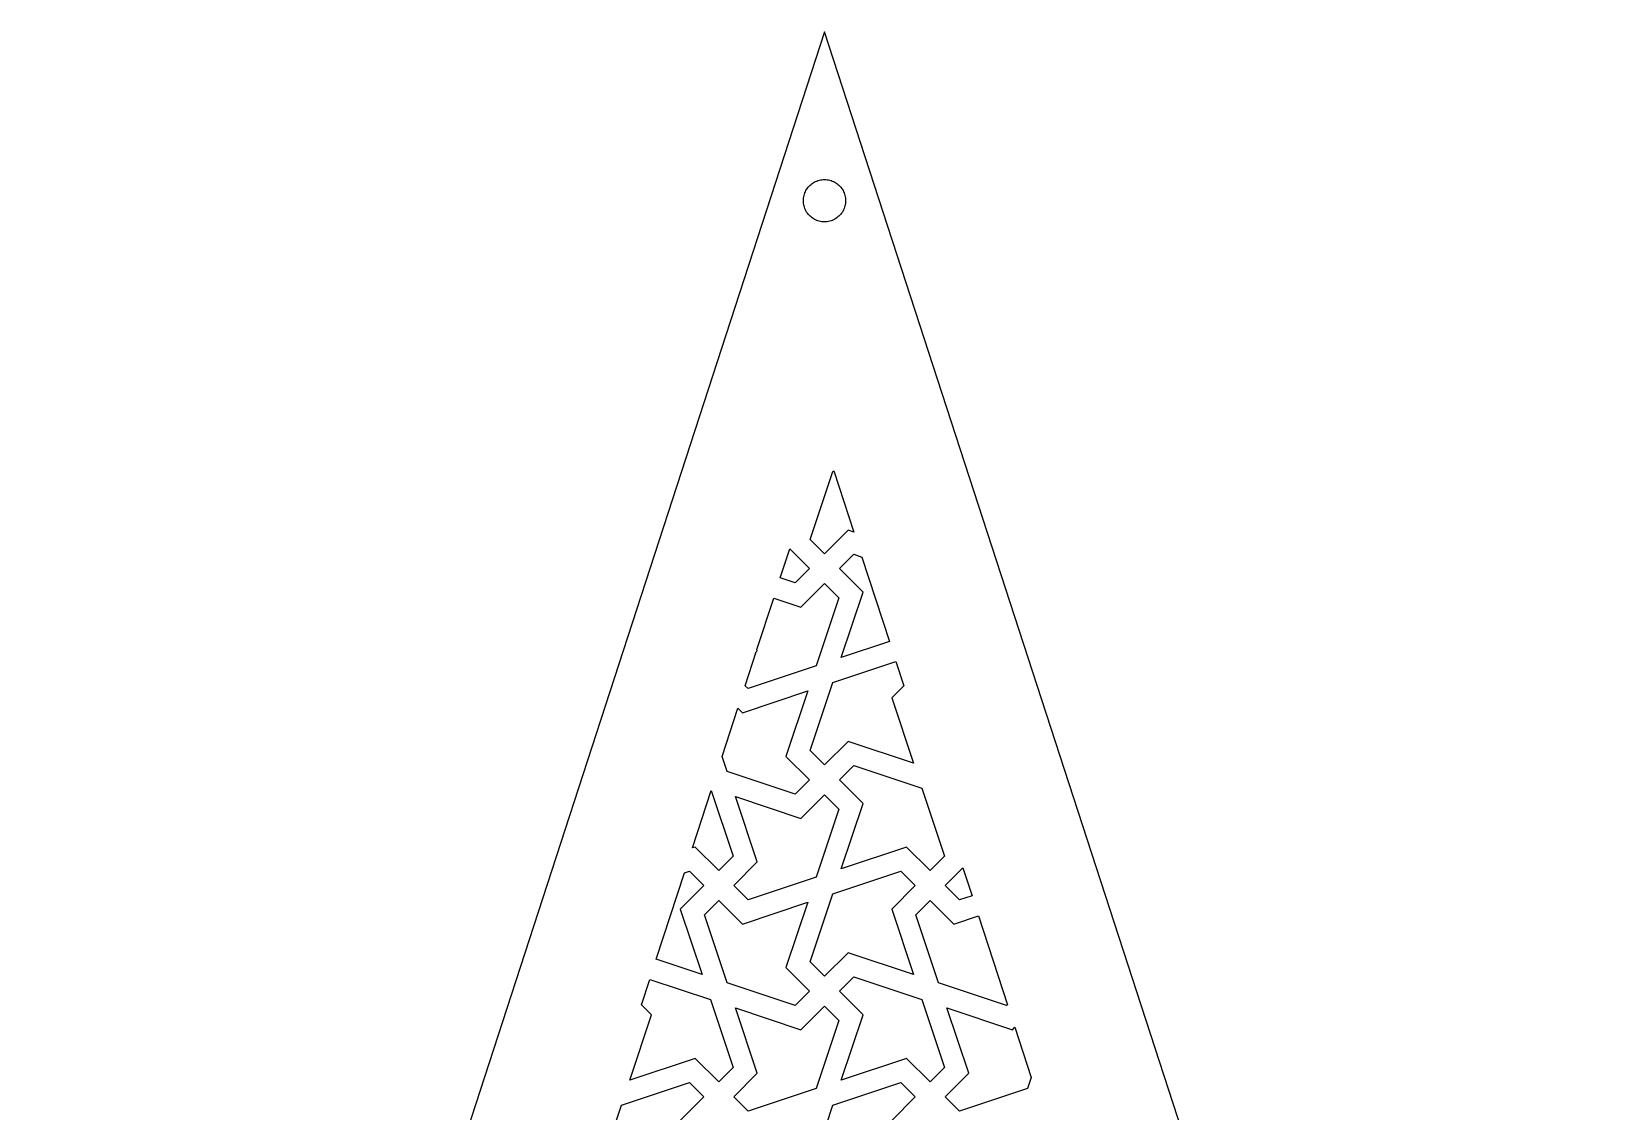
# Model space of a CAD drawing. Header units: metres. Extents: x -75 to 75, y -1 to 231.
# Drawn here: x -75 to 75, y 128.6 to 230.8 of the extents above; entities that cross this region are included whole.
import ezdxf

# ---------------------------------------------------------------- set-up
doc = ezdxf.new("R2010")
doc.units = ezdxf.units.M

msp = doc.modelspace()

# ---------------------------------------------------------------- linework, layer by layer
for p, q in [((0, 230.826), (-75, 0)), ((75, 0), (0, 230.826)), ((-1.68864, 215.898), (-1.61803, 216.002)), ((-1.61803, 216.002), (-1.54102, 216.101)), ((-1.54102, 216.101), (-1.45793, 216.195)), ((-1.45793, 216.195), (-1.36908, 216.284)), ((-1.36908, 216.284), (-1.27484, 216.367)), ((-1.27484, 216.367), (-1.17557, 216.444)), ((-1.17557, 216.444), (-1.07164, 216.515)), ((-1.07164, 216.515), (-0.963501, 216.579)), ((-0.963501, 216.579), (-0.851547, 216.636)), ((-0.851547, 216.636), (-0.736237, 216.686)), ((-0.736237, 216.686), (-0.618027, 216.728)), ((-0.618027, 216.728), (-0.497375, 216.763)), ((-0.497375, 216.763), (-0.374756, 216.791)), ((-0.374756, 216.791), (-0.250656, 216.81)), ((-0.250656, 216.81), (-0.12558, 216.822)), ((-0.12558, 216.822), (0, 216.826)), ((0, 216.826), (0.12558, 216.822)), ((0.12558, 216.822), (0.250656, 216.81)), ((0.250656, 216.81), (0.374756, 216.791)), ((0.374756, 216.791), (0.497375, 216.763)), ((0.497375, 216.763), (0.618027, 216.728)), ((0.618027, 216.728), (0.736237, 216.686)), ((0.736237, 216.686), (0.851547, 216.636)), ((0.851547, 216.636), (0.963501, 216.579)), ((0.963501, 216.579), (1.07164, 216.515)), ((1.07164, 216.515), (1.17557, 216.444)), ((1.17557, 216.444), (1.27484, 216.367)), ((1.27484, 216.367), (1.36908, 216.284)), ((1.36908, 216.284), (1.45793, 216.195)), ((1.45793, 216.195), (1.54102, 216.101)), ((1.54102, 216.101), (1.61803, 216.002)), ((1.61803, 216.002), (1.68864, 215.898)), ((-2, 214.826), (-1.99605, 214.952)), ((-1.99605, 214.701), (-2, 214.826)), ((-1.99605, 214.952), (-1.98422, 215.077)), ((-1.98422, 214.576), (-1.99605, 214.701)), ((-1.98422, 215.077), (-1.96457, 215.201)), ((-1.96457, 214.451), (-1.98422, 214.576)), ((-1.96457, 215.201), (-1.93716, 215.324)), ((-1.93716, 215.324), (-1.9021, 215.444)), ((-1.9021, 215.444), (-1.85954, 215.562)), ((-1.85954, 215.562), (-1.80965, 215.678)), ((-1.80965, 215.678), (-1.75261, 215.79)), ((-1.75261, 215.79), (-1.68864, 215.898)), ((1.68864, 215.898), (1.75261, 215.79)), ((1.75261, 215.79), (1.80965, 215.678)), ((1.80965, 215.678), (1.85954, 215.562)), ((1.85954, 215.562), (1.9021, 215.444)), ((1.9021, 215.444), (1.93716, 215.324)), ((1.93716, 215.324), (1.96457, 215.201)), ((1.96457, 215.201), (1.98422, 215.077)), ((1.98422, 214.576), (1.96457, 214.451)), ((1.98422, 215.077), (1.99605, 214.952)), ((1.99605, 214.701), (1.98422, 214.576)), ((1.99605, 214.952), (2, 214.826)), ((2, 214.826), (1.99605, 214.701)), ((-1.93716, 214.329), (-1.96457, 214.451)), ((-1.9021, 214.208), (-1.93716, 214.329)), ((-1.85954, 214.09), (-1.9021, 214.208)), ((-1.80965, 213.975), (-1.85954, 214.09)), ((-1.75261, 213.863), (-1.80965, 213.975)), ((-1.68864, 213.755), (-1.75261, 213.863)), ((-1.61803, 213.651), (-1.68864, 213.755)), ((-1.54102, 213.551), (-1.61803, 213.651)), ((-1.45793, 213.457), (-1.54102, 213.551)), ((-1.36908, 213.368), (-1.45793, 213.457)), ((-1.27484, 213.285), (-1.36908, 213.368)), ((-1.17557, 213.208), (-1.27484, 213.285)), ((-1.07164, 213.138), (-1.17557, 213.208)), ((-0.963501, 213.074), (-1.07164, 213.138)), ((-0.851547, 213.017), (-0.963501, 213.074)), ((-0.736237, 212.967), (-0.851547, 213.017)), ((0.851547, 213.017), (0.736237, 212.967)), ((0.963501, 213.074), (0.851547, 213.017)), ((1.07164, 213.138), (0.963501, 213.074)), ((1.17557, 213.208), (1.07164, 213.138)), ((1.27484, 213.285), (1.17557, 213.208)), ((1.36908, 213.368), (1.27484, 213.285)), ((1.45793, 213.457), (1.36908, 213.368)), ((1.54102, 213.551), (1.45793, 213.457)), ((1.61803, 213.651), (1.54102, 213.551)), ((1.68864, 213.755), (1.61803, 213.651)), ((1.75261, 213.863), (1.68864, 213.755)), ((1.80965, 213.975), (1.75261, 213.863)), ((1.85954, 214.09), (1.80965, 213.975)), ((1.9021, 214.208), (1.85954, 214.09)), ((1.93716, 214.329), (1.9021, 214.208)), ((1.96457, 214.451), (1.93716, 214.329)), ((-0.618027, 212.924), (-0.736237, 212.967)), ((-0.497375, 212.889), (-0.618027, 212.924)), ((-0.374756, 212.862), (-0.497375, 212.889)), ((-0.250656, 212.842), (-0.374756, 212.862)), ((-0.12558, 212.83), (-0.250656, 212.842)), ((0, 212.826), (-0.12558, 212.83)), ((0.12558, 212.83), (0, 212.826)), ((0.250656, 212.842), (0.12558, 212.83)), ((0.374756, 212.862), (0.250656, 212.842)), ((0.497375, 212.889), (0.374756, 212.862)), ((0.618027, 212.924), (0.497375, 212.889)), ((0.736237, 212.967), (0.618027, 212.924)), ((-1.3559, 182.77), (0.790558, 189.209)), ((0.790558, 189.209), (0.893433, 189.244)), ((0.893433, 189.244), (2.77153, 183.464)), ((2.22992, 183.644), (0, 181.414)), ((2.77153, 183.464), (2.22992, 183.644)), ((-4.1843, 179.116), (-3.28806, 181.874)), ((-3.28806, 181.874), (-1.41418, 180)), ((0, 181.414), (-1.3559, 182.77)), ((-1.41418, 180), (-2.77008, 178.644)), ((1.41418, 180), (2.77008, 181.356)), ((3.6441, 177.77), (1.41418, 180)), ((2.77008, 181.356), (3.5397, 181.099)), ((3.5397, 181.099), (6.13875, 173.1)), ((-2.77008, 178.644), (-4.1843, 179.116)), ((-2.22992, 176.356), (0, 178.586)), ((0, 178.586), (1.3559, 177.23)), ((-6.38914, 172.33), (-4.80234, 177.213)), ((-4.80234, 177.213), (-2.22992, 176.356)), ((1.3559, 177.23), (-0.790558, 170.791)), ((1.58112, 171.581), (3.6441, 177.77)), ((6.13875, 173.1), (1.58112, 171.581)), ((-7.49918, 168.913), (-6.45317, 172.133)), ((-6.45317, 172.133), (-6.3559, 172.23)), ((-6.3559, 172.23), (-6.38914, 172.33)), ((0.790558, 169.209), (6.75679, 171.198)), ((6.75679, 171.198), (7.49918, 168.913)), ((-0.790558, 170.791), (-7.22992, 168.644)), ((-7.77008, 166.356), (-1.58112, 168.419)), ((-7.22992, 168.644), (-7.49918, 168.913)), ((-1.58112, 168.419), (-3.6441, 162.23)), ((-1.3559, 162.77), (0.790558, 169.209)), ((7.49918, 168.913), (6.3559, 167.77)), ((-9.67987, 162.202), (-8.19279, 166.779)), ((-8.19279, 166.779), (-7.77008, 166.356)), ((6.3559, 167.77), (8.41888, 161.581)), ((2.22992, 163.644), (0, 161.414)), ((8.41888, 161.581), (2.22992, 163.644)), ((-9.20944, 160.791), (-9.67987, 162.202)), ((-3.6441, 162.23), (-1.41418, 160)), ((0, 161.414), (-1.3559, 162.77)), ((-2.77008, 158.644), (-9.20944, 160.791)), ((1.41418, 160), (2.77008, 161.356)), ((2.77008, 161.356), (9.20944, 159.209)), ((-1.41418, 160), (-2.77008, 158.644)), ((3.6441, 157.77), (1.41418, 160)), ((9.20944, 159.209), (11.3559, 152.77)), ((-12.4885, 153.558), (-10.7205, 158.999)), ((-10.7205, 158.999), (-8.6441, 152.77)), ((-6.3559, 152.23), (-8.41888, 158.419)), ((-8.41888, 158.419), (-2.22992, 156.356)), ((-2.22992, 156.356), (0, 158.586)), ((0, 158.586), (1.3559, 157.23)), ((1.58112, 151.581), (3.6441, 157.77)), ((1.3559, 157.23), (-0.790558, 150.791)), ((-12.2299, 153.644), (-12.4885, 153.558)), ((-10, 151.414), (-12.2299, 153.644)), ((7.77008, 153.644), (1.58112, 151.581)), ((10, 151.414), (7.77008, 153.644)), ((-8.6441, 152.77), (-10, 151.414)), ((-8.58582, 150), (-6.3559, 152.23)), ((11.3559, 152.77), (10, 151.414)), ((11.4142, 150), (13.0975, 151.683)), ((13.0975, 151.683), (13.9566, 149.04)), ((-15.911, 143.024), (-13.2566, 151.194)), ((-11.4142, 150), (-13.6441, 147.77)), ((-13.2566, 151.194), (-12.7701, 151.356)), ((-12.7701, 151.356), (-11.4142, 150)), ((-7.22992, 148.644), (-8.58582, 150)), ((-0.790558, 150.791), (-7.22992, 148.644)), ((0.790558, 149.209), (7.22992, 151.356)), ((8.58582, 150), (6.3559, 147.77)), ((7.22992, 151.356), (8.58582, 150)), ((12.7701, 148.644), (11.4142, 150)), ((-11.3559, 147.23), (-10, 148.586)), ((-10, 148.586), (-7.77008, 146.356)), ((-1.3559, 142.77), (0.790558, 149.209)), ((8.6441, 147.23), (10, 148.586)), ((10, 148.586), (12.2299, 146.356)), ((13.9566, 149.04), (12.7701, 148.644)), ((-13.6441, 147.77), (-11.5811, 141.581)), ((-9.20944, 140.791), (-11.3559, 147.23)), ((-7.77008, 146.356), (-1.58112, 148.419)), ((-1.58112, 148.419), (-3.6441, 142.23)), ((6.3559, 147.77), (8.41888, 141.581)), ((10.7906, 140.791), (8.6441, 147.23)), ((12.2299, 146.356), (14.5746, 147.137)), ((14.5746, 147.137), (17.3087, 138.723)), ((-11.5811, 141.581), (-15.911, 143.024)), ((0, 141.414), (-1.3559, 142.77)), ((2.22992, 143.644), (0, 141.414)), ((8.41888, 141.581), (2.22992, 143.644)), ((-17.3087, 138.723), (-16.5291, 141.122)), ((-16.5291, 141.122), (-10.7906, 139.209)), ((-3.6441, 142.23), (-1.41418, 140)), ((1.41418, 140), (2.77008, 141.356)), ((2.77008, 141.356), (9.20944, 139.209)), ((-2.77008, 138.644), (-9.20944, 140.791)), ((-1.41418, 140), (-2.77008, 138.644)), ((3.6441, 137.77), (1.41418, 140)), ((17.2299, 138.644), (10.7906, 140.791)), ((-16.3559, 137.77), (-17.3087, 138.723)), ((-10.7906, 139.209), (-8.6441, 132.77)), ((-6.3559, 132.23), (-8.41888, 138.419)), ((-8.41888, 138.419), (-2.22992, 136.356)), ((-2.22992, 136.356), (0, 138.586)), ((0, 138.586), (1.3559, 137.23)), ((9.20944, 139.209), (11.3559, 132.77)), ((13.6441, 132.23), (11.5811, 138.419)), ((11.5811, 138.419), (17.7701, 136.356)), ((17.3087, 138.723), (17.2299, 138.644)), ((-18.4189, 131.581), (-16.3559, 137.77)), ((1.3559, 137.23), (-0.790558, 130.791)), ((1.58112, 131.581), (3.6441, 137.77)), ((17.7701, 136.356), (18.0023, 136.588)), ((18.0023, 136.588), (19.5521, 131.818)), ((-12.2299, 133.644), (-18.4189, 131.581)), ((-10, 131.414), (-12.2299, 133.644)), ((7.77008, 133.644), (1.58112, 131.581)), ((10, 131.414), (7.77008, 133.644)), ((-8.6441, 132.77), (-10, 131.414)), ((-8.58582, 130), (-6.3559, 132.23)), ((11.3559, 132.77), (10, 131.414)), ((11.4142, 130), (13.6441, 132.23)), ((-19.2094, 129.209), (-12.7701, 131.356)), ((-12.7701, 131.356), (-11.4142, 130)), ((-0.790558, 130.791), (-7.22992, 128.644)), ((0.790558, 129.209), (7.22992, 131.356)), ((7.22992, 131.356), (8.58582, 130)), ((19.2094, 130.791), (12.7701, 128.644)), ((19.5521, 131.818), (19.2094, 130.791)), ((-21.3559, 122.77), (-19.2094, 129.209)), ((-11.4142, 130), (-13.6441, 127.77)), ((-7.22992, 128.644), (-8.58582, 130)), ((-1.3559, 122.77), (0.790558, 129.209)), ((8.58582, 130), (6.3559, 127.77)), ((12.7701, 128.644), (11.4142, 130))]:
    msp.add_line(p, q)

doc.saveas('drawing.dxf')
